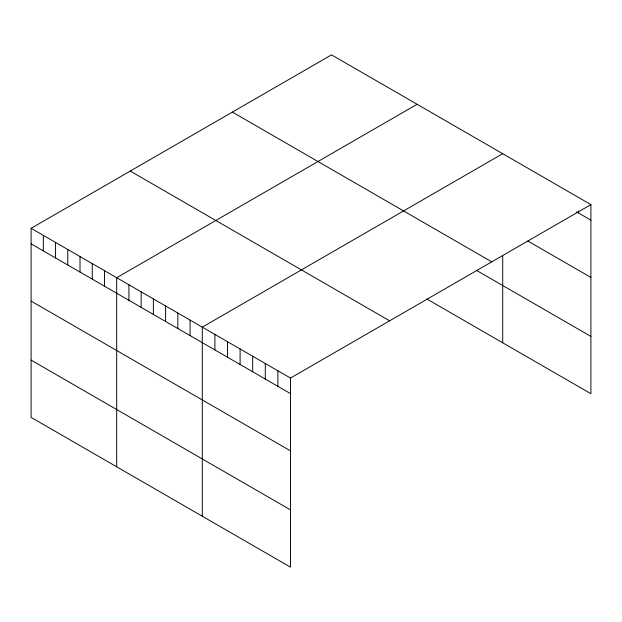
<?xml version="1.0" encoding="UTF-8"?>
<svg xmlns="http://www.w3.org/2000/svg" width="622" height="622" viewBox="0 0 622 622"><rect width="100%" height="100%" fill="white"/><g stroke="black" fill="none" stroke-linecap="round" stroke-linejoin="round"><path stroke-width="0.93" d="M590.9 204.615L290.482 378.059L290.482 567.14L31.1 417.385L31.1 228.305L331.518 54.86L590.9 204.615L590.9 393.695L426.894 299.011M417.113 104.278L116.695 277.723L116.695 466.803M502.708 153.696L202.29 327.141L202.29 516.229M576.625 211.9L590.9 220.141M527.907 241.048L590.9 277.42M232.379 112.092L491.761 261.846M476.623 270.446L590.9 336.424M130.239 171.066L389.621 320.82M31.1 228.305L290.482 378.059M31.1 243.832L290.482 393.586M31.1 301.102L290.482 450.857M31.1 360.115L290.482 509.869M578.304 210.928L578.304 212.872M502.708 256.007L502.708 342.784M277.886 370.782L277.886 386.316M265.291 363.505L265.291 379.039M252.688 356.235L252.688 371.769M240.092 348.958L240.092 364.492M227.489 341.688L227.489 357.222M214.893 334.411L214.893 349.945M190.068 320.081L190.068 335.608M177.838 313.022L177.838 328.548M165.607 305.962L165.607 321.488M153.377 298.902L153.377 314.429M141.155 291.842L141.155 307.369M128.925 284.783L128.925 300.309M104.465 270.663L104.465 286.19M92.243 263.604L92.243 279.13M80.013 256.544L80.013 272.071M67.782 249.484L67.782 265.011M55.552 242.424L55.552 257.951M43.33 235.365L43.33 250.891"/></g></svg>
